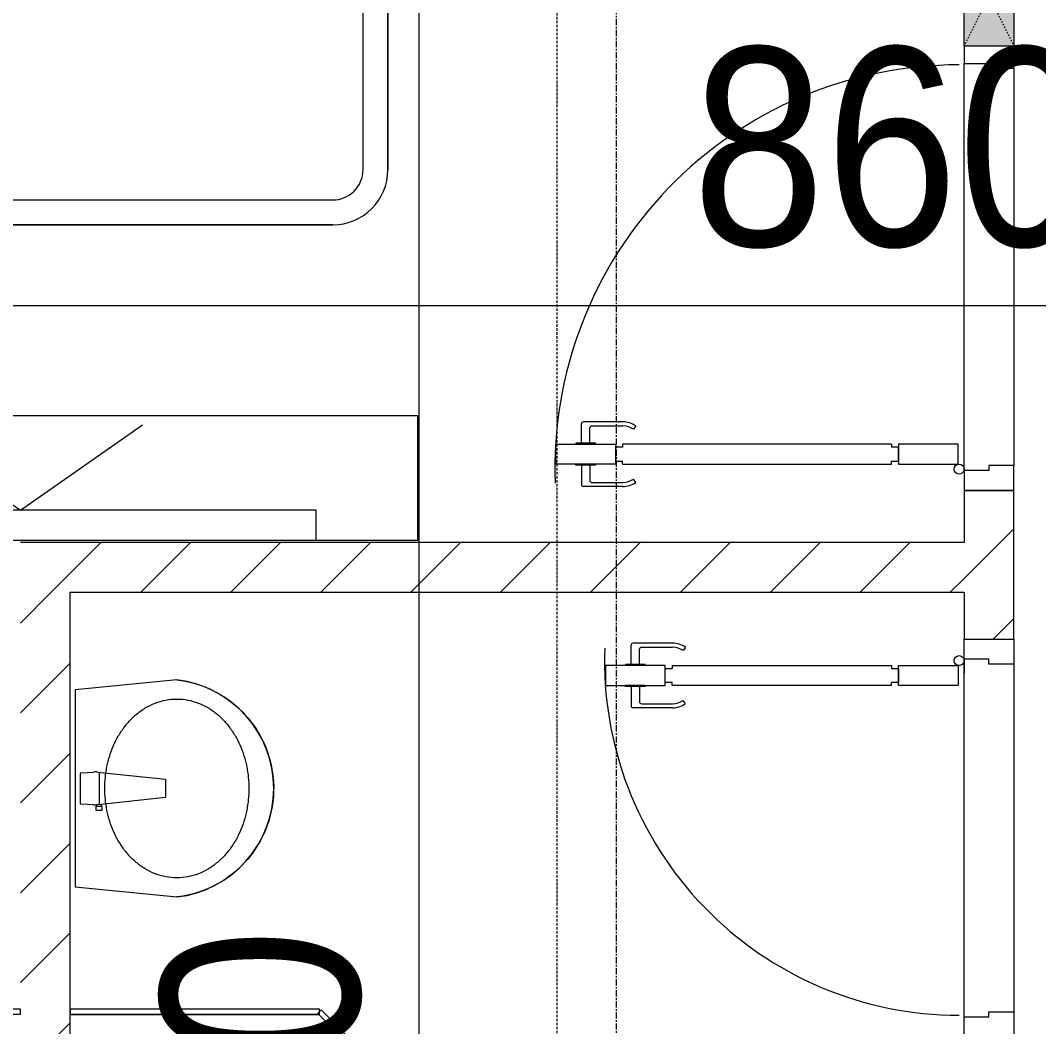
# Model space of a CAD drawing. Header units: millimetres. Extents: x 1591 to 239055, y -15958 to 83255.
# Drawn here: x 216732 to 218782, y 74362 to 76389 of the extents above; entities that cross this region are included whole.
import ezdxf

# ---------------------------------------------------------------- set-up
doc = ezdxf.new("R2010")
doc.units = ezdxf.units.MM
for name, pattern in [('Dash', [6, 3, -3]), ('Dash Dot 3_16_', [7.9375, 4.7625, -1.5875, 0, -1.5875]), ('Grid Line', [22.225, 12.7, -3.175, 3.175, -3.175])]:
    doc.linetypes.add(name, pattern=pattern)
for name, color, linetype, lineweight in [('0-1', 250, 'Continuous', 5), ('A-ANNO-DIMS', 211, 'Continuous', 9), ('A-ANNO-DIMS-160', 211, 'Continuous', 9), ('A-DETL-GENF-1', 9, 'Continuous', 9), ('A-DOOR-1', 254, 'Continuous', 9), ('A-DOOR-2', 9, 'Continuous', 9), ('A-FLOR-2', 9, 'Continuous', 9), ('A-GLAZ-CURT-1', 254, 'Continuous', 9), ('A-GLAZ-CURT-2', 9, 'Continuous', 9), ('A-WALL-1', 253, 'Continuous', 18), ('A-WALL-2', 9, 'Continuous', 9), ('A-WALL-PATT-1', 10, 'Continuous', 9), ('G-ANNO-SYMB-1', 111, 'Dash Dot 3_16_', 18), ('I-FURN-1', 254, 'Continuous', 9), ('P-SANR-FIXT-1', 254, 'Continuous', 9), ('S-COLS', 52, 'Continuous', 9), ('S-COLS-3', 254, 'Continuous', 9), ('S-COLS-4', 253, 'Continuous', 18), ('S-COLS-HDLN-1', 9, 'Dash', 9), ('S-GRID-1', 1, 'Grid Line', 9)]:
    doc.layers.add(name, color=color, linetype=linetype, lineweight=lineweight)
doc.styles.add('UTM Avo', font='UTM Avo.ttf', dxfattribs={"width": 0.9, "height": 400})
doc.dimstyles.new('1_Dim_chi_tiet_2_5', dxfattribs={"dimscale": 304.8, "dimtxt": 399.720379, "dimasz": 0.629921, "dimexe": 0.524934, "dimexo": 0.0625, "dimgap": 0.052493, "dimtad": 1, "dimdec": 0, "dimrnd": 5, "dimzin": 0, "dimdsep": 46, "dimtxsty": 'UTM Avo', "dimblk1": 'OBLIQUE', "dimblk2": 'OBLIQUE', "dimsah": 1, "dimcen": 0.09, "dimdle": 0.524934, "dimazin": 0, "dimtfac": 1, "dimtdec": 4, "dimtix": 1, "dimtmove": 0, "dimatfit": 3, "dimfxl": 1.049869, "dimfxlon": 1, "dimtvp": 1, "dimtolj": 1, "dimtzin": 0, "dimarcsym": 2})
doc.dimstyles.new('1_Dim_chi_tiet_2_5_1', dxfattribs={"dimscale": 304.8, "dimtxt": 399.720379, "dimasz": 0.629921, "dimexe": 0.524934, "dimexo": 0.0625, "dimgap": 0.052493, "dimtad": 1, "dimdec": 0, "dimrnd": 5, "dimzin": 0, "dimdsep": 46, "dimtxsty": 'UTM Avo', "dimblk1": 'OBLIQUE', "dimblk2": 'OBLIQUE', "dimsah": 1, "dimcen": 0.09, "dimdle": 0.524934, "dimazin": 0, "dimtfac": 1, "dimtdec": 4, "dimtix": 1, "dimtmove": 0, "dimatfit": 3, "dimfxl": 1.049869, "dimfxlon": 1, "dimtvp": 1, "dimtolj": 1, "dimtzin": 0, "dimarcsym": 2})
pattern_1 = [(45, (0, 0), (-90.50967, 90.50967), [])]

# ---------------------------------------------------------------- blocks, each defined once
blk = doc.blocks.new('DOOR_CW_01 CANH MO-PANEL KINH - DIW_01-900x2200-CỬA GỖ VÂN LAMINATE-V83-TKCS_MB TẦNG 6-8')
at = {"layer": 'A-DETL-GENF-1'}
for p, q in [((-397, 872), (-357, 872)), ((-397, 752), (-397, 872)), ((-357, 872), (-357, 752)), ((-399, 820.5), (-438, 820.5)), ((-399, 831.8), (-397, 831.8)), ((-399, 792.2), (-399, 831.8)), ((-397, 792.2), (-397, 831.8)), ((-357, 792.2), (-357, 831.8)), ((-355, 831.8), (-357, 831.8)), ((-355, 792.2), (-355, 831.8)), ((-355, 820.5), (-316, 820.5)), ((-442, 737), (-442, 816.5)), ((-399, 803.5), (-430, 803.5)), ((-355, 803.5), (-324, 803.5)), ((-312, 737), (-312, 816.5)), ((-434, 799.5), (-434, 737)), ((-397, 792.2), (-399, 792.2)), ((-357, 792.2), (-355, 792.2)), ((-320, 799.5), (-320, 737)), ((-357, 752), (-397, 752)), ((-363, 752), (-391, 752)), ((-391, 752), (-391, 738)), ((-363, 738), (-363, 752)), ((-397, 738), (-391, 738)), ((-397, 738), (-397, 196)), ((-357, 738), (-363, 738)), ((-357, 196), (-357, 738)), ((-433.9, 711.2), (-427.3, 715.8)), ((-320.1, 711.2), (-326.7, 715.8)), ((-397, 196), (-391, 196)), ((-391, 196), (-391, 182)), ((-357, 196), (-363, 196)), ((-363, 182), (-363, 196)), ((-357, 182), (-397, 182)), ((-397, 182), (-397, 62)), ((-391, 182), (-363, 182)), ((-357, 62), (-357, 182)), ((-397, 62), (-357, 62))]:
    blk.add_line(p, q, dxfattribs=at)
blk.add_circle((-407, 60), 10, dxfattribs=at)
for centre, radius, start, end in [((-407, 60), 814, 360, 92), ((-438, 816.5), 4, 90, 180), ((-316, 816.5), 4, 0, 90), ((-430, 799.5), 4, 90, 180), ((-324, 799.5), 4, 360, 90), ((-397, 737), 45, 180, 215), ((-397, 737), 37, 180, 215), ((-357, 737), 37, 325, 0), ((-357, 737), 45, 325, 0)]:
    blk.add_arc(centre, radius, start, end, dxfattribs=at)
at = {"layer": 'A-DOOR-2'}
for p, q in [((-410, 50), (-450, 50)), ((-450, 50), (-450, -50)), ((-410, 0), (-410, 50)), ((-407, 50), (-382, 50)), ((445, 50), (410, 50)), ((410, 50), (410, 0)), ((-400, 0), (-410, 0)), ((-400, -50), (-400, 0)), ((410, 0), (400, 0)), ((400, 0), (400, -50)), ((-450, -50), (-400, -50)), ((400, -50), (445, -50))]:
    blk.add_line(p, q, dxfattribs=at)
blk = doc.blocks.new('DOOR_CW_01 CANH MO-PANEL KINH - DIG_02-800x2200-CỬA NHÔM KÍNH-V25-TKCS_MB TẦNG 6-8')
at = {"layer": 'A-DETL-GENF-1'}
for p, q in [((-347, -182), (-347, -62)), ((-347, -62), (-307, -62)), ((-307, -62), (-307, -182)), ((-307, -182), (-347, -182)), ((-341, -196), (-341, -182)), ((-341, -182), (-313, -182)), ((-313, -182), (-313, -196)), ((-347, -196), (-341, -196)), ((-347, -638), (-347, -196)), ((-307, -196), (-313, -196)), ((-307, -196), (-307, -638)), ((-383.9, -611.2), (-377.3, -615.8)), ((-270.1, -611.2), (-276.7, -615.8)), ((-392, -637), (-392, -716.5)), ((-384, -699.5), (-384, -637)), ((-347, -638), (-341, -638)), ((-307, -652), (-347, -652)), ((-347, -652), (-347, -772)), ((-341, -652), (-341, -638)), ((-313, -652), (-341, -652)), ((-307, -638), (-313, -638)), ((-313, -638), (-313, -652)), ((-307, -772), (-307, -652)), ((-270, -699.5), (-270, -637)), ((-262, -637), (-262, -716.5)), ((-349, -692.2), (-349, -731.8)), ((-347, -692.2), (-349, -692.2)), ((-347, -692.2), (-347, -731.8)), ((-307, -692.2), (-307, -731.8)), ((-307, -692.2), (-305, -692.2)), ((-305, -692.2), (-305, -731.8)), ((-349, -703.5), (-380, -703.5)), ((-305, -703.5), (-274, -703.5)), ((-349, -720.5), (-388, -720.5)), ((-349, -731.8), (-347, -731.8)), ((-305, -731.8), (-307, -731.8)), ((-305, -720.5), (-266, -720.5)), ((-347, -772), (-307, -772))]:
    blk.add_line(p, q, dxfattribs=at)
blk.add_circle((-357, -60), 10, dxfattribs=at)
for centre, radius, start, end in [((-357, -60), 714, 268, 0), ((-347, -637), 45, 145, 180), ((-307, -637), 45, 360, 35), ((-347, -637), 37, 145, 180), ((-307, -637), 37, 0, 35), ((-388, -716.5), 4, 180, 270), ((-380, -699.5), 4, 180, 270), ((-274, -699.5), 4, 270, 0), ((-266, -716.5), 4, 270, 0)]:
    blk.add_arc(centre, radius, start, end, dxfattribs=at)
at = {"layer": 'A-DOOR-2'}
for p, q in [((-400, -50), (-400, 50)), ((-400, 50), (-350, 50)), ((-350, 50), (-350, 0)), ((350, 0), (350, 50)), ((350, 50), (400, 50)), ((400, 50), (400, -50)), ((-360, 0), (-360, -50)), ((-350, 0), (-360, 0)), ((360, 0), (350, 0)), ((360, -50), (360, 0)), ((-360, -50), (-400, -50)), ((-357, -50), (-332, -50)), ((400, -50), (360, -50))]:
    blk.add_line(p, q, dxfattribs=at)
blk = doc.blocks.new('bonruatreo - Chậu rửa-V29-TKCS_MB TẦNG 6-8')
at = {"layer": 'P-SANR-FIXT-1'}
for p, q in [((198.4, 0), (-198.4, 0)), ((165, 0), (-165, 0)), ((218.6, -205), (198.4, 0)), ((-198.4, 0), (-218.6, -205)), ((-33, -37.3), (-31.4, -12.2)), ((-30.2, -11), (30.2, -11)), ((31.4, -12.2), (33, -37.3)), ((-44.7, -42.8), (-35.6, -42.8)), ((-44.7, -54.2), (-44.7, -42.8)), ((-35.6, -54.2), (-44.7, -54.2)), ((-35.6, -42.8), (-35.6, -44.2)), ((-35.6, -44.2), (-33.1, -44.2)), ((-35.6, -44.2), (-35.6, -52.9)), ((-35.6, -52.9), (-35.6, -54.2)), ((-32.2, -52.9), (-35.6, -52.9)), ((-32.2, -52.9), (-33.1, -44.2)), ((32.7, -48.5), (-32.7, -48.5)), ((-18.5, -182.5), (-32.2, -52.9)), ((33, -45.4), (18.5, -182.5)), ((18.5, -182.5), (-18.5, -182.5))]:
    blk.add_line(p, q, dxfattribs=at)
at = {"layer": 'P-SANR-FIXT-1', "flags": 128}
blk.add_lwpolyline([(218.6, -205), (217.4, -213.7), (215.9, -222.4), (214, -231), (211.8, -239.5), (209.3, -247.9), (206.4, -256.2), (203.2, -264.4), (199.6, -272.5), (195.8, -280.4), (191.6, -288.1), (187.1, -295.7), (182.3, -303.1), (177.3, -310.3), (171.9, -317.3), (166.3, -324.1), (160.4, -330.6), (154.2, -336.9), (147.8, -342.9), (141.2, -348.7), (134.3, -354.2), (127.3, -359.4), (120, -364.4), (112.5, -369), (104.9, -373.4), (97.1, -377.4), (89.1, -381.2), (81, -384.6), (72.7, -387.6), (64.4, -390.4), (55.9, -392.8), (47.3, -394.8), (38.7, -396.6), (30, -397.9), (21.3, -399), (12.5, -399.6), (3.7, -400), (-5.1, -399.9), (-13.9, -399.6), (-22.6, -398.8), (-31.4, -397.8), (-40.1, -396.3), (-48.7, -394.5), (-57.2, -392.4), (-65.7, -390), (-74, -387.2), (-82.2, -384.1), (-90.3, -380.6), (-98.3, -376.8), (-106.1, -372.7), (-113.7, -368.3), (-121.1, -363.6), (-128.4, -358.7), (-135.4, -353.4), (-142.2, -347.8), (-148.8, -342), (-155.2, -335.9), (-161.3, -329.6), (-167.2, -323), (-172.8, -316.2), (-178.1, -309.2), (-183.1, -302), (-187.8, -294.6), (-192.2, -287), (-196.4, -279.2), (-200.2, -271.3), (-203.7, -263.2), (-206.8, -255), (-209.7, -246.6), (-212.2, -238.2), (-214.3, -229.7), (-216.1, -221.1), (-217.6, -212.4), (-218.6, -205)], dxfattribs=at)
at = {"layer": 'P-SANR-FIXT-1'}
for centre, radius, start, end in [((-30.1, -12.3), 1.3, 91.2278, 176.4003), ((30.1, -12.3), 1.3, 3.5997, 88.7722), ((5.5, -41.4), 38.7, 173.966, 184.1457), ((-5.5, -41.4), 38.7, 353.966, 6.034), ((0, -180), 220, 186.525, 353.475)]:
    blk.add_arc(centre, radius, start, end, dxfattribs=at)
for points in [[(-180, -205), (-180, -197.6), (-178.6, -182.7), (-172.4, -161.2), (-162.5, -141.1), (-149.4, -123), (-133.8, -107), (-116.1, -93.4), (-96.9, -82.1), (-76.5, -73.2), (-55.2, -66.5), (-33.3, -62.1), (-11.2, -59.9), (11.1, -59.9), (33.3, -62.1), (55.2, -66.5), (76.5, -73.2), (96.9, -82.1), (116.1, -93.4), (133.8, -107.1), (149.5, -123), (162.5, -141.2), (172.4, -161.2), (178.6, -182.7), (180, -197.6), (180, -205)], [(180, -205), (180, -212.4), (178.6, -227.3), (172.4, -248.8), (162.5, -268.8), (149.5, -287), (133.8, -302.9), (116.1, -316.6), (96.9, -327.9), (76.5, -336.8), (55.2, -343.5), (33.3, -347.9), (11.1, -350.1), (-11.2, -350.1), (-33.3, -347.9), (-55.2, -343.5), (-76.5, -336.8), (-96.9, -327.9), (-116.1, -316.6), (-133.8, -303), (-149.4, -287), (-162.5, -268.9), (-172.4, -248.8), (-178.6, -227.3), (-180, -212.4), (-180, -205)]]:
    blk.add_open_spline(points, degree=3, dxfattribs=at)
blk = doc.blocks.new('System Panel - Glazed-901219-TKCS_MB TẦNG 6-8')
at = {"layer": 'A-GLAZ-CURT-2'}
for p, q in [((316.6, 5), (-316.6, 5)), ((-316.6, 5), (-316.6, -5)), ((316.6, -5), (316.6, 5)), ((-316.6, -5), (316.6, -5))]:
    blk.add_line(p, q, dxfattribs=at)
blk = doc.blocks.new('System Panel - Glazed-901217-TKCS_MB TẦNG 6-8')
at = {"layer": 'A-GLAZ-CURT-2'}
for p, q in [((251.1, 5), (-251.1, 5)), ((-251.1, 5), (-251.1, -5)), ((251.1, -5), (251.1, 5)), ((-251.1, -5), (251.1, -5))]:
    blk.add_line(p, q, dxfattribs=at)
blk = doc.blocks.new('G1_SOF - BO TRU - 100x200-746114-TKCS_MB TẦNG 6-8')
at = {"layer": 'S-COLS'}
blk.add_hatch(color=256, dxfattribs=at).paths.add_polyline_path([(50, -100), (50, 100), (-50, 100), (-50, -100)])
at = {"layer": 'S-COLS-4'}
for p, q in [((-50, 100), (50, 100)), ((-50, -100), (-50, 100)), ((50, 100), (50, -100)), ((50, -100), (-50, -100))]:
    blk.add_line(p, q, dxfattribs=at)
at = {"layer": 'S-COLS-HDLN-1'}
for p, q in [((50, -100), (-50, 100)), ((-50, -100), (50, 100))]:
    blk.add_line(p, q, dxfattribs=at)
blk = doc.blocks.new('System Panel - Glazed-901212-TKCS_MB TẦNG 6-8')
at = {"layer": 'A-GLAZ-CURT-2'}
for p, q in [((251.1, 5), (-251.1, 5)), ((-251.1, 5), (-251.1, -5)), ((251.1, -5), (251.1, 5)), ((-251.1, -5), (251.1, -5))]:
    blk.add_line(p, q, dxfattribs=at)
blk = doc.blocks.new('GIUONG NGU-2TAB-1600x2000 - GIUONG NGU-2TAB-1600x2000-901192-TKCS_MB TẦNG 6-8')
at = {"layer": 'I-FURN-1'}
for p, q in [((569.6, 2050), (1997.1, 2050)), ((1997.1, 2050), (569.6, 2050)), ((1997.1, 2000), (569.6, 2000)), ((458.5, 50), (458.5, 1938.9)), ((458.5, 1938.9), (458.5, 50)), ((508.5, 1938.9), (508.5, 100))]:
    blk.add_line(p, q, dxfattribs=at)
for radius in [111.1, 111.1, 61.1]:
    blk.add_arc((569.6, 1938.9), radius, 90, 180, dxfattribs=at)
blk = doc.blocks.new('RES_BAN AN - RES_BAN AN-901223-TKCS_MB TẦNG 6-8')
at = {"layer": 'I-FURN-1'}
for p, q in [((1600, 0), (0, 0)), ((0, 0), (0, -250)), ((1600, -250), (1600, 0)), ((0, -250), (1600, -250))]:
    blk.add_line(p, q, dxfattribs=at)
blk = doc.blocks.new('KE TIVI-2 - KE TIVI-2-885819-TKCS_MB TẦNG 6-8')
at = {"layer": 'I-FURN-1'}
for p, q in [((-595.6, 0), (-595.6, -60)), ((595.6, 0), (-595.6, 0)), ((595.6, -60), (595.6, 0)), ((-595.6, -60), (595.6, -60)), ((0, -60), (-245.7, -232.1)), ((213, -209.1), (0, -60))]:
    blk.add_line(p, q, dxfattribs=at)
blk = doc.blocks.new('NCV_TKTC_TANG 6 - 8_rvt-2-TKCS_MB TẦNG 6-8')
at = {"layer": 'A-WALL-PATT-1'}
h = blk.add_hatch(dxfattribs=at)
h.set_pattern_fill('FP_1', color=256, style=0, pattern_type=2)
h.set_pattern_definition(pattern_1)
h.paths.add_polyline_path([(122752.5, 73436.9), (122852.5, 73436.9), (122852.5, 74342.4), (122752.5, 74342.4), (122752.5, 73883.4)])
h.paths.add_polyline_path([(122852.5, 75142.4), (122852.5, 75442), (122752.5, 75442), (122752.5, 75142.4)])
h = blk.add_hatch(dxfattribs=at)
h.set_pattern_fill('FP_1', color=256, style=0, pattern_type=2)
h.set_pattern_definition(pattern_1)
h.paths.add_polyline_path([(119152.5, 75236.9), (119152.5, 75336.9), (119052.5, 75336.9), (119052.5, 75236.9)])
h.paths.add_polyline_path([(119952.5, 75236.9), (120852.5, 75236.9), (120852.5, 75336.9), (119952.5, 75336.9)])
h = blk.add_hatch(dxfattribs=at)
h.set_pattern_fill('FP_1', color=256, style=0, pattern_type=2)
h.set_pattern_definition(pattern_1)
h.paths.add_polyline_path([(122752.5, 75236.9), (122752.5, 75336.9), (120852.5, 75336.9), (120852.5, 75236.9), (122206.8, 75236.9)])
h = blk.add_hatch(dxfattribs=at)
h.set_pattern_fill('FP_1', color=256, style=0, pattern_type=2)
h.set_pattern_definition(pattern_1)
h.paths.add_polyline_path([(120952.5, 73436.9), (120952.5, 75236.9), (120852.5, 75236.9), (120852.5, 73436.9)])
at = {"layer": 'A-FLOR-2'}
for p, q in [((122752.5, 75482), (122752.5, 76302)), ((122852.5, 76292), (122852.5, 75492)), ((122852.5, 75092.4), (122852.5, 74392.4)), ((120952.5, 74386.9), (121453.1, 74386.9))]:
    blk.add_line(p, q, dxfattribs=at)
at = {"layer": 'A-WALL-1'}
for p, q in [((122852.5, 75442), (122752.5, 75442)), ((122752.5, 75442), (122752.5, 75336.9)), ((122852.5, 75142.4), (122852.5, 75442)), ((122752.5, 75336.9), (120852.5, 75336.9)), ((120952.5, 73436.9), (120952.5, 75236.9)), ((120952.5, 75236.9), (122752.5, 75236.9)), ((122752.5, 75236.9), (122752.5, 75142.4)), ((122752.5, 75142.4), (122852.5, 75142.4))]:
    blk.add_line(p, q, dxfattribs=at)
at = {"layer": 'A-WALL-2'}
for p, q in [((122752.5, 75482), (122752.5, 76302)), ((122852.5, 76292), (122852.5, 75492)), ((122752.5, 74382.4), (122752.5, 75102.4)), ((122852.5, 75092.4), (122852.5, 74392.4))]:
    blk.add_line(p, q, dxfattribs=at)
at = {"layer": 'A-DOOR-1'}
for name, p, rotation in [('DOOR_CW_01 CANH MO-PANEL KINH - DIW_01-900x2200-CỬA GỖ VÂN LAMINATE-V83-TKCS_MB TẦNG 6-8', (122802.5, 75892), 90.00000000000092), ('DOOR_CW_01 CANH MO-PANEL KINH - DIG_02-800x2200-CỬA NHÔM KÍNH-V25-TKCS_MB TẦNG 6-8', (122802.5, 74742.4), 270.0000000000009)]:
    blk.add_blockref(name, p, dxfattribs=dict(at, rotation=rotation))
at = {"layer": 'A-GLAZ-CURT-1'}
blk.add_blockref('System Panel - Glazed-901212-TKCS_MB TẦNG 6-8', (120601.4, 74392.4), dxfattribs=at)
for name, p, rotation in [('System Panel - Glazed-901217-TKCS_MB TẦNG 6-8', (121203.6, 74392.4), 180), ('System Panel - Glazed-901219-TKCS_MB TẦNG 6-8', (121678.6, 74168.5), 135.0000000000011)]:
    blk.add_blockref(name, p, dxfattribs=dict(at, rotation=rotation))
at = {"layer": 'I-FURN-1', "rotation": 180}
for name, p in [('GIUONG NGU-2TAB-1600x2000 - GIUONG NGU-2TAB-1600x2000-901192-TKCS_MB TẦNG 6-8', (122050.9, 78026.9)), ('RES_BAN AN - RES_BAN AN-901223-TKCS_MB TẦNG 6-8', (121652.5, 75342)), ('KE TIVI-2 - KE TIVI-2-885819-TKCS_MB TẦNG 6-8', (120852.5, 75342))]:
    blk.add_blockref(name, p, dxfattribs=at)
at = {"layer": 'P-SANR-FIXT-1', "rotation": 90.00000000000064}
blk.add_blockref('bonruatreo - Chậu rửa-V29-TKCS_MB TẦNG 6-8', (120962.5, 74842), dxfattribs=at)
at = {"layer": 'S-COLS-3', "rotation": 180}
blk.add_blockref('G1_SOF - BO TRU - 100x200-746114-TKCS_MB TẦNG 6-8', (122802.5, 76436.9), dxfattribs=at)
blk = doc.blocks.new('DIMBLOCK140-TKCS_MB TẦNG 6-8')
at = {"layer": 'A-ANNO-DIMS-160'}
for p, q in [((217534.4, 78196.9), (217534.4, 69876.9)), ((217854.4, 78036.9), (217374.4, 78036.9)), ((217534.4, 78036.9), (217854.4, 78036.9)), ((217854.4, 70036.9), (217374.4, 70036.9)), ((217534.4, 70036.9), (217854.4, 70036.9))]:
    blk.add_line(p, q, dxfattribs=at)
at = {"layer": 'A-ANNO-DIMS-160', "lineweight": 25}
for p, q in [((217534.4, 78036.9), (217438.4, 78132.9)), ((217534.4, 78036.9), (217630.4, 77940.9)), ((217534.4, 70036.9), (217438.4, 70132.9)), ((217534.4, 70036.9), (217630.4, 69940.9))]:
    blk.add_line(p, q, dxfattribs=at)
at = {"layer": 'A-ANNO-DIMS-160', "color": 0, "insert": (217014.8, 73489.2), "char_height": 400, "width": 1314.636, "attachment_point": 1, "rotation": 90, "line_spacing_factor": 1.110334, "style": 'UTM Avo'}
blk.add_mtext('8000', dxfattribs=at)
blk = doc.blocks.new('_Oblique')
at = {"color": 0, "linetype": 'ByBlock', "lineweight": -2}
blk.add_line((-0.5, -0.5), (0.5, 0.5), dxfattribs=at)
blk = doc.blocks.new('DIMBLOCK332-TKCS_MB TẦNG 6-8')
at = {"layer": 'A-ANNO-DIMS-160'}
for p, q in [((214332.3, 76134.6), (214332.3, 75654.6)), ((214332.3, 75814.6), (214332.3, 76134.6)), ((222932.3, 76134.6), (222932.3, 75654.6)), ((222932.3, 75814.6), (222932.3, 76134.6)), ((214172.3, 75814.6), (223092.3, 75814.6))]:
    blk.add_line(p, q, dxfattribs=at)
at = {"layer": 'A-ANNO-DIMS-160', "lineweight": 25}
for p, q in [((214332.3, 75814.6), (214428.3, 75910.6)), ((222932.3, 75814.6), (223028.3, 75910.6)), ((214332.3, 75814.6), (214236.3, 75718.6)), ((222932.3, 75814.6), (222836.3, 75718.6))]:
    blk.add_line(p, q, dxfattribs=at)
at = {"layer": 'A-ANNO-DIMS-160', "color": 0, "insert": (218084.5, 76334.2), "char_height": 400, "width": 1314.636, "attachment_point": 1, "line_spacing_factor": 1.110334, "style": 'UTM Avo'}
blk.add_mtext('8600', dxfattribs=at)

msp = doc.modelspace()

# ---------------------------------------------------------------- linework, layer by layer
at = {"layer": 'G-ANNO-SYMB-1'}
msp.add_line((217812.3, 82873.6), (217812.3, 13592.5), dxfattribs=at)
at = {"layer": 'S-GRID-1'}
msp.add_line((217932.3, 19149.4), (217932.3, 77012.5), dxfattribs=at)

# ---------------------------------------------------------------- block references
at = {"layer": '0-1'}
msp.add_blockref('NCV_TKTC_TANG 6 - 8_rvt-2-TKCS_MB TẦNG 6-8', (95879.7, 0), dxfattribs=at)

# ---------------------------------------------------------------- dimensions: what is measured, and where the dimension line sits
at = {"layer": 'A-ANNO-DIMS'}
dim = msp.add_linear_dim(base=(217534.4, 70036.9), p1=(217854.4, 78036.9), p2=(217854.4, 70036.9), angle=90, dimstyle='1_Dim_chi_tiet_2_5', override={"dimpost": '<>', "dimfxl": 8000}, dxfattribs=at)
dim.commit()
dim.dimension.update_dxf_attribs({"geometry": 'DIMBLOCK140-TKCS_MB TẦNG 6-8', "text_midpoint": (217311.4, 74036.9)})
dim = msp.add_linear_dim(base=(222932.3, 75814.6), p1=(214332.3, 76134.6), p2=(222932.3, 76134.6), dimstyle='1_Dim_chi_tiet_2_5_1', override={"dimpost": '<>', "dimfxl": 8600}, dxfattribs=at)
dim.commit()
dim.dimension.update_dxf_attribs({"geometry": 'DIMBLOCK332-TKCS_MB TẦNG 6-8', "text_midpoint": (218632.3, 76037.6)})

doc.saveas('drawing.dxf')
